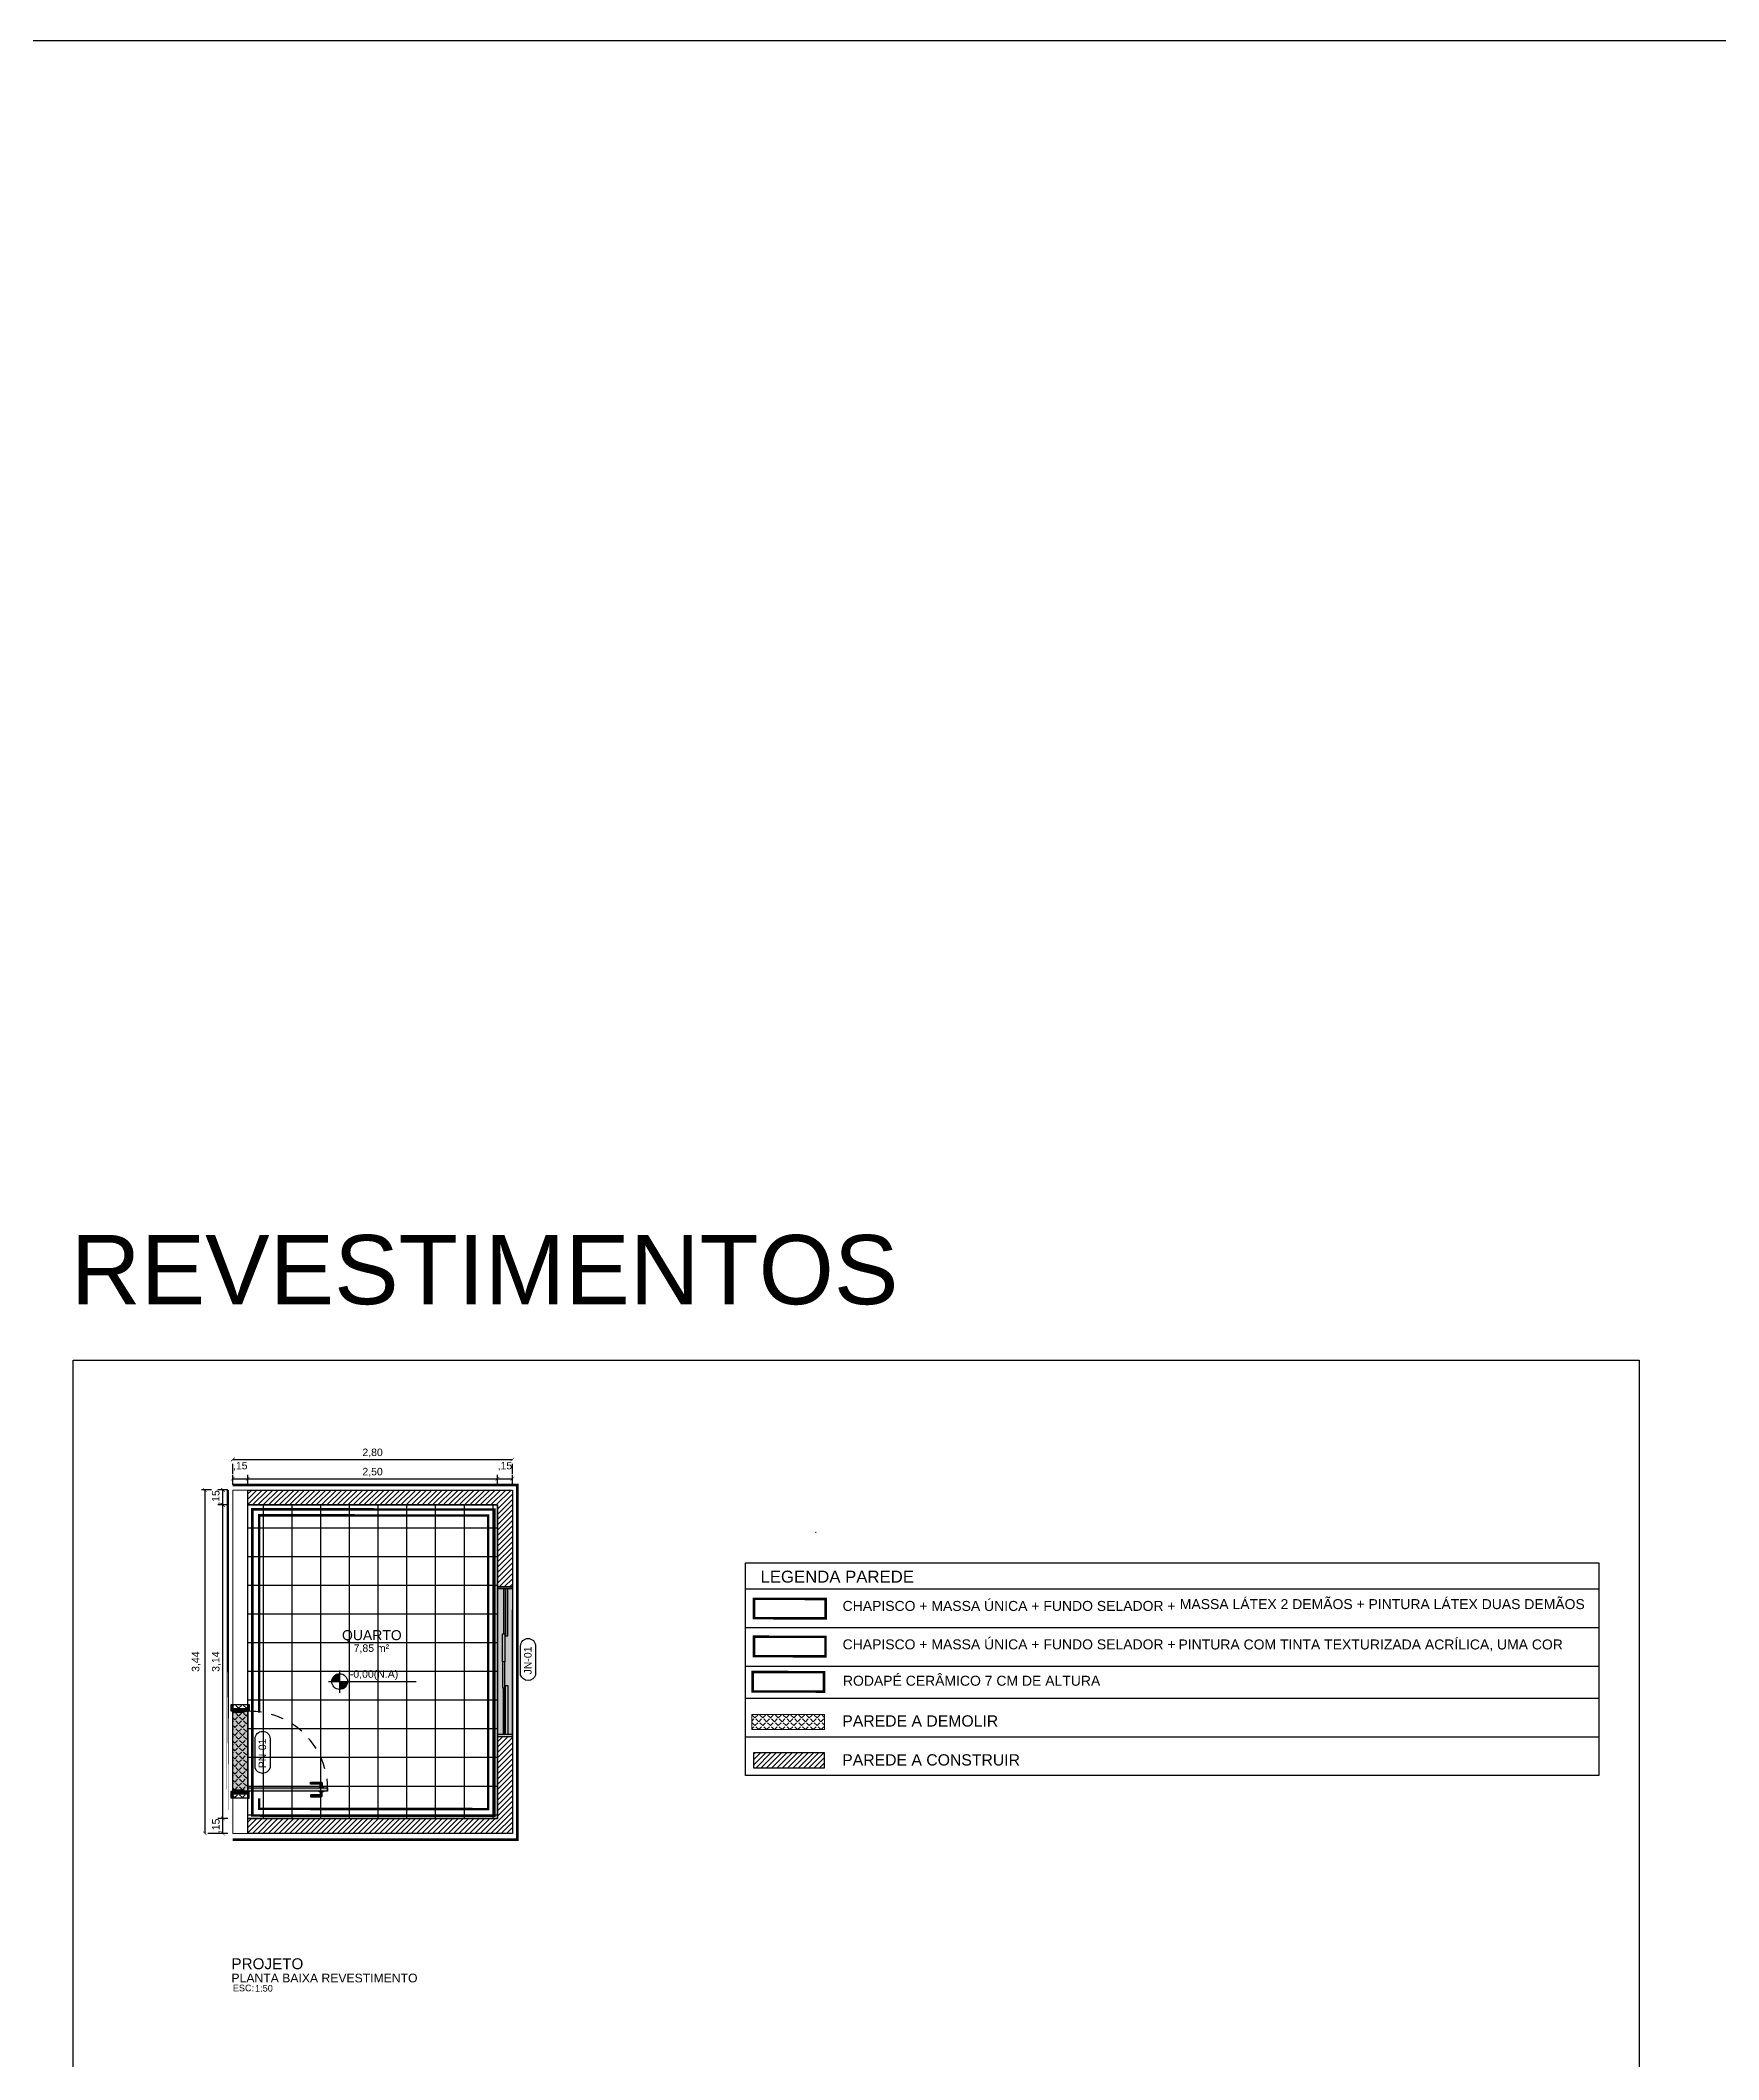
# Model space of a CAD drawing. Header units: inches. Extents: x -413 to -271, y -41 to 11.
# Drawn here: x -373.23 to -356.42, y -8.85 to 11.38 of the extents above; entities that cross this region are included whole.
import ezdxf
from ezdxf.enums import TextEntityAlignment as Align

# ---------------------------------------------------------------- set-up
doc = ezdxf.new("R2010")
doc.units = ezdxf.units.IN
doc.header["$MEASUREMENT"] = 0
for name, pattern in [('DASHED2', [9.525, 6.35, -3.175]), ('DOT', [6.35, 0, -6.35]), ('HIDDEN2', [0.1875, 0.125, -0.0625]), ('HIDDENX2', [19.05, 12.7, -6.35])]:
    doc.linetypes.add(name, pattern=pattern)
doc.layers.get('0').update_dxf_attribs({"color": 8})
doc.layers.get('DEFPOINTS').update_dxf_attribs({"lineweight": 0})
for name, color, linetype in [('.texto', 3, 'Continuous'), ('AR-ALV-CRT', 4, 'Continuous'), ('AR-DEM-HTC', 10, 'Continuous'), ('ARQ-ALV-COM', 251, 'Continuous'), ('ARQ-COTA-25', 12, 'Continuous'), ('ARQ-HTC-CONST', 160, 'Continuous'), ('ARQ-PIS', 1, 'Continuous'), ('ARQ-PIS-CRT', 3, 'Continuous'), ('ARQ-TAB', 1, 'Continuous'), ('ARQ-TXT-02', 2, 'Continuous'), ('ARQ-TXT-03', 3, 'Continuous'), ('ARQ-TXT-04', 4, 'Continuous'), ('ARQ-TXT-75', 2, 'Continuous'), ('ARQ-TXT-SMB', 4, 'Continuous'), ('Camada 1', 7, 'Continuous'), ('ELE-VT3', 30, 'Continuous'), ('FO-TÍTULOS', 1, 'Continuous'), ('R- ARQ. SIMB.  TEXTO', 1, 'Continuous'), ('Texto', 3, 'Continuous')]:
    doc.layers.add(name, color=color, linetype=linetype)
doc.layers.add('AR-COTA', color=1, linetype='Continuous', lineweight=0)
doc.layers.add('ARQ-HTC-DEM', color=10, linetype='Continuous', lineweight=13)
doc.styles.add('Arial', font='ARIALUNI.ttf')
doc.styles.add('MÉDIO', font='arial.ttf', dxfattribs={"height": 0.13})
doc.styles.get("Standard").update_dxf_attribs({"font": 'arial.ttf'})
doc.styles.add('Swiss LT', font='swissl.ttf')
doc.styles.add('T3', font='arial.ttf')
doc.dimstyles.new('COD-ARQ-50', dxfattribs={"dimtxt": 0.075, "dimasz": 0.0375, "dimexe": 0.05, "dimexo": 0.05, "dimgap": 0.02, "dimtad": 1, "dimzin": 4, "dimtxsty": 'T3', "dimblk": 'ARCHTICK', "dimcen": 0, "dimclrd": 1, "dimclre": 2, "dimclrt": 2, "dimazin": 0, "dimtfac": 1, "dimtmove": 2, "dimatfit": 3, "dimldrblk": 'DOT', "dimfxl": 0.4, "dimtolj": 1, "dimarcsym": 0})

# ---------------------------------------------------------------- blocks, each defined once
blk = doc.blocks.new('*U517')
at = {"layer": 'ARQ-TXT-02', "insert": (0.2739, 0.2042), "char_height": 0.03, "attachment_point": 1, "style": 'Arial'}
blk.add_mtext_dynamic_manual_height_columns('ESC:', width=0.001376, gutter_width=0.25, heights=[0], dxfattribs=at)
at = {"layer": 'ARQ-TXT-02', "style": 'Arial'}
blk.add_attdef('ESCALA', (0.376, 0.1729), '', height=0.03, dxfattribs=at)
at = {"layer": 'ARQ-TXT-03', "style": 'Arial'}
blk.add_attdef('DESENHO', (0.2677, 0.215), '', height=0.04, dxfattribs=at)
at = {"layer": 'ARQ-TXT-04', "style": 'Arial'}
blk.add_attdef('MATÉRIA', text='', height=0.05, dxfattribs=at).set_placement((0.2677, 0.2605), align=Align.BOTTOM_LEFT)
blk = doc.blocks.new('_ArchTick')
at = {"color": 0, "linetype": 'ByBlock', "const_width": 0.15}
blk.add_lwpolyline([(-0.5, -0.5), (0.5, 0.5)], dxfattribs=at)
blk = doc.blocks.new('*D537')
at = {"layer": 'AR-COTA', "color": 2, "linetype": 'DOT', "lineweight": -2, "ltscale": 0.00375, "transparency": 16777216}
for p, q in [((-371.514, -3.145), (-371.63, -3.145)), ((-371.449, -6.585), (-371.63, -6.585))]:
    blk.add_line(p, q, dxfattribs=at)
at = {"layer": 'AR-COTA', "color": 1, "lineweight": -2, "ltscale": 0.00375, "transparency": 16777216}
blk.add_line((-371.58, -3.145), (-371.58, -6.585), dxfattribs=at)
at = {"layer": 'DEFPOINTS', "color": 0, "ltscale": 0.00375, "transparency": 16777216}
for p in [(-371.464, -3.145), (-371.58, -6.585), (-371.399, -6.585)]:
    blk.add_point(p, dxfattribs=at)
at = {"layer": 'AR-COTA', "color": 1, "lineweight": -2, "ltscale": 0.00375, "transparency": 16777216, "xscale": 0.0375, "yscale": 0.0375, "zscale": 0.0375}
for p, rotation in [((-371.58, -3.145), 90), ((-371.58, -6.585), 270)]:
    blk.add_blockref('_ArchTick', p, dxfattribs=dict(at, rotation=rotation))
at = {"layer": 'AR-COTA', "color": 2, "ltscale": 0.00375, "transparency": 16777216, "insert": (-371.666, -4.865), "char_height": 0.075, "attachment_point": 5, "rotation": 90, "style": 'T3'}
blk.add_mtext('\\A1;3,44', dxfattribs=at)
blk = doc.blocks.new('_Dot')
at = {"color": 0, "linetype": 'ByBlock', "lineweight": -2}
blk.add_line((-0.5, 0), (-1, 0), dxfattribs=at)
at = {"color": 0, "linetype": 'ByBlock', "const_width": 0.5}
blk.add_lwpolyline([(-0.25, 0, 1), (0.25, 0, 1)], format="xyb", close=True, dxfattribs=at)
blk = doc.blocks.new('*D538')
at = {"layer": 'AR-COTA', "color": 2, "linetype": 'DOT', "lineweight": -2, "ltscale": 0.00375, "transparency": 16777216}
for p, q in [((-371.35, -6.435), (-371.449, -6.435)), ((-371.35, -6.585), (-371.449, -6.585))]:
    blk.add_line(p, q, dxfattribs=at)
at = {"layer": 'AR-COTA', "color": 1, "lineweight": -2, "ltscale": 0.00375, "transparency": 16777216}
blk.add_line((-371.399, -6.585), (-371.399, -6.435), dxfattribs=at)
at = {"layer": 'DEFPOINTS', "color": 0, "ltscale": 0.00375, "transparency": 16777216}
for p in [(-371.399, -6.435), (-371.3, -6.435), (-371.3, -6.585)]:
    blk.add_point(p, dxfattribs=at)
at = {"layer": 'AR-COTA', "color": 1, "lineweight": -2, "ltscale": 0.00375, "transparency": 16777216, "xscale": 0.0375, "yscale": 0.0375, "zscale": 0.0375}
for p, rotation in [((-371.399, -6.435), 90), ((-371.399, -6.585), 270)]:
    blk.add_blockref('_ArchTick', p, dxfattribs=dict(at, rotation=rotation))
at = {"layer": 'AR-COTA', "color": 2, "ltscale": 0.00375, "transparency": 16777216, "insert": (-371.463, -6.51), "char_height": 0.075, "attachment_point": 5, "rotation": 90, "style": 'T3'}
blk.add_mtext('\\A1;,15', dxfattribs=at)
blk = doc.blocks.new('*D539')
at = {"layer": 'AR-COTA', "color": 2, "linetype": 'DOT', "lineweight": -2, "ltscale": 0.00375, "transparency": 16777216}
for p, q in [((-371.35, -3.295), (-371.449, -3.295)), ((-371.35, -6.435), (-371.449, -6.435))]:
    blk.add_line(p, q, dxfattribs=at)
at = {"layer": 'AR-COTA', "color": 1, "lineweight": -2, "ltscale": 0.00375, "transparency": 16777216}
blk.add_line((-371.399, -6.435), (-371.399, -3.295), dxfattribs=at)
at = {"layer": 'DEFPOINTS', "color": 0, "ltscale": 0.00375, "transparency": 16777216}
for p in [(-371.399, -3.295), (-371.3, -3.295), (-371.3, -6.435)]:
    blk.add_point(p, dxfattribs=at)
at = {"layer": 'AR-COTA', "color": 1, "lineweight": -2, "ltscale": 0.00375, "transparency": 16777216, "xscale": 0.0375, "yscale": 0.0375, "zscale": 0.0375}
for p, rotation in [((-371.399, -3.295), 90), ((-371.399, -6.435), 270)]:
    blk.add_blockref('_ArchTick', p, dxfattribs=dict(at, rotation=rotation))
at = {"layer": 'AR-COTA', "color": 2, "ltscale": 0.00375, "transparency": 16777216, "insert": (-371.464, -4.865), "char_height": 0.075, "attachment_point": 5, "rotation": 90, "style": 'T3'}
blk.add_mtext('\\A1;3,14', dxfattribs=at)
blk = doc.blocks.new('*D540')
at = {"layer": 'AR-COTA', "color": 2, "linetype": 'DOT', "lineweight": -2, "ltscale": 0.00375, "transparency": 16777216}
for p, q in [((-371.35, -3.145), (-371.449, -3.145)), ((-371.35, -3.295), (-371.449, -3.295))]:
    blk.add_line(p, q, dxfattribs=at)
at = {"layer": 'AR-COTA', "color": 1, "lineweight": -2, "ltscale": 0.00375, "transparency": 16777216}
blk.add_line((-371.399, -3.295), (-371.399, -3.145), dxfattribs=at)
at = {"layer": 'DEFPOINTS', "color": 0, "ltscale": 0.00375, "transparency": 16777216}
for p in [(-371.399, -3.145), (-371.3, -3.145), (-371.3, -3.295)]:
    blk.add_point(p, dxfattribs=at)
at = {"layer": 'AR-COTA', "color": 1, "lineweight": -2, "ltscale": 0.00375, "transparency": 16777216, "xscale": 0.0375, "yscale": 0.0375, "zscale": 0.0375}
for p, rotation in [((-371.399, -3.145), 90), ((-371.399, -3.295), 270)]:
    blk.add_blockref('_ArchTick', p, dxfattribs=dict(at, rotation=rotation))
at = {"layer": 'AR-COTA', "color": 2, "ltscale": 0.00375, "transparency": 16777216, "insert": (-371.464, -3.22), "char_height": 0.075, "attachment_point": 5, "rotation": 90, "style": 'T3'}
blk.add_mtext('\\A1;,15', dxfattribs=at)
blk = doc.blocks.new('*D541')
at = {"layer": 'AR-COTA', "color": 2, "linetype": 'DOT', "lineweight": -2, "ltscale": 0.00375, "transparency": 16777216}
for p, q in [((-371.3, -2.983), (-371.3, -2.79)), ((-368.5, -2.983), (-368.5, -2.79))]:
    blk.add_line(p, q, dxfattribs=at)
at = {"layer": 'AR-COTA', "color": 1, "lineweight": -2, "ltscale": 0.00375, "transparency": 16777216}
blk.add_line((-371.3, -2.84), (-368.5, -2.84), dxfattribs=at)
at = {"layer": 'DEFPOINTS', "color": 0, "ltscale": 0.00375, "transparency": 16777216}
for p in [(-371.3, -3.033), (-368.5, -2.84), (-368.5, -3.033)]:
    blk.add_point(p, dxfattribs=at)
at = {"layer": 'AR-COTA', "color": 1, "lineweight": -2, "ltscale": 0.00375, "transparency": 16777216, "xscale": 0.0375, "yscale": 0.0375, "zscale": 0.0375, "rotation": 180}
blk.add_blockref('_ArchTick', (-371.3, -2.84), dxfattribs=at)
at = {"layer": 'AR-COTA', "color": 1, "lineweight": -2, "ltscale": 0.00375, "transparency": 16777216, "xscale": 0.0375, "yscale": 0.0375, "zscale": 0.0375}
blk.add_blockref('_ArchTick', (-368.5, -2.84), dxfattribs=at)
at = {"layer": 'AR-COTA', "color": 2, "ltscale": 0.00375, "transparency": 16777216, "insert": (-369.9, -2.775), "char_height": 0.075, "attachment_point": 5, "style": 'T3'}
blk.add_mtext('\\A1;2,80', dxfattribs=at)
blk = doc.blocks.new('*D542')
at = {"layer": 'AR-COTA', "color": 2, "linetype": 'DOT', "lineweight": -2, "ltscale": 0.00375, "transparency": 16777216}
for p, q in [((-371.3, -3.095), (-371.3, -2.983)), ((-371.15, -3.095), (-371.15, -2.983))]:
    blk.add_line(p, q, dxfattribs=at)
at = {"layer": 'AR-COTA', "color": 1, "lineweight": -2, "ltscale": 0.00375, "transparency": 16777216}
blk.add_line((-371.3, -3.033), (-371.15, -3.033), dxfattribs=at)
at = {"layer": 'DEFPOINTS', "color": 0, "ltscale": 0.00375, "transparency": 16777216}
for p in [(-371.15, -3.033), (-371.3, -3.145), (-371.15, -3.145)]:
    blk.add_point(p, dxfattribs=at)
at = {"layer": 'AR-COTA', "color": 1, "lineweight": -2, "ltscale": 0.00375, "transparency": 16777216, "xscale": 0.0375, "yscale": 0.0375, "zscale": 0.0375, "rotation": 180}
blk.add_blockref('_ArchTick', (-371.3, -3.033), dxfattribs=at)
at = {"layer": 'AR-COTA', "color": 1, "lineweight": -2, "ltscale": 0.00375, "transparency": 16777216, "xscale": 0.0375, "yscale": 0.0375, "zscale": 0.0375}
blk.add_blockref('_ArchTick', (-371.15, -3.033), dxfattribs=at)
at = {"layer": 'AR-COTA', "color": 2, "ltscale": 0.00375, "transparency": 16777216, "insert": (-371.225, -2.908), "char_height": 0.075, "attachment_point": 5, "style": 'T3'}
blk.add_mtext('\\A1;,15', dxfattribs=at)
blk = doc.blocks.new('*D543')
at = {"layer": 'AR-COTA', "color": 2, "linetype": 'DOT', "lineweight": -2, "ltscale": 0.00375, "transparency": 16777216}
for p, q in [((-371.15, -3.095), (-371.15, -2.983)), ((-368.65, -3.095), (-368.65, -2.983))]:
    blk.add_line(p, q, dxfattribs=at)
at = {"layer": 'AR-COTA', "color": 1, "lineweight": -2, "ltscale": 0.00375, "transparency": 16777216}
blk.add_line((-371.15, -3.033), (-368.65, -3.033), dxfattribs=at)
at = {"layer": 'DEFPOINTS', "color": 0, "ltscale": 0.00375, "transparency": 16777216}
for p in [(-368.65, -3.033), (-371.15, -3.145), (-368.65, -3.145)]:
    blk.add_point(p, dxfattribs=at)
at = {"layer": 'AR-COTA', "color": 1, "lineweight": -2, "ltscale": 0.00375, "transparency": 16777216, "xscale": 0.0375, "yscale": 0.0375, "zscale": 0.0375, "rotation": 180}
blk.add_blockref('_ArchTick', (-371.15, -3.033), dxfattribs=at)
at = {"layer": 'AR-COTA', "color": 1, "lineweight": -2, "ltscale": 0.00375, "transparency": 16777216, "xscale": 0.0375, "yscale": 0.0375, "zscale": 0.0375}
blk.add_blockref('_ArchTick', (-368.65, -3.033), dxfattribs=at)
at = {"layer": 'AR-COTA', "color": 2, "ltscale": 0.00375, "transparency": 16777216, "insert": (-369.9, -2.968), "char_height": 0.075, "attachment_point": 5, "style": 'T3'}
blk.add_mtext('\\A1;2,50', dxfattribs=at)
blk = doc.blocks.new('*D544')
at = {"layer": 'AR-COTA', "color": 2, "linetype": 'DOT', "lineweight": -2, "ltscale": 0.00375, "transparency": 16777216}
for p, q in [((-368.65, -3.095), (-368.65, -2.983)), ((-368.5, -3.095), (-368.5, -2.983))]:
    blk.add_line(p, q, dxfattribs=at)
at = {"layer": 'AR-COTA', "color": 1, "lineweight": -2, "ltscale": 0.00375, "transparency": 16777216}
blk.add_line((-368.65, -3.033), (-368.5, -3.033), dxfattribs=at)
at = {"layer": 'DEFPOINTS', "color": 0, "ltscale": 0.00375, "transparency": 16777216}
for p in [(-368.5, -3.033), (-368.65, -3.145), (-368.5, -3.145)]:
    blk.add_point(p, dxfattribs=at)
at = {"layer": 'AR-COTA', "color": 1, "lineweight": -2, "ltscale": 0.00375, "transparency": 16777216, "xscale": 0.0375, "yscale": 0.0375, "zscale": 0.0375, "rotation": 180}
blk.add_blockref('_ArchTick', (-368.65, -3.033), dxfattribs=at)
at = {"layer": 'AR-COTA', "color": 1, "lineweight": -2, "ltscale": 0.00375, "transparency": 16777216, "xscale": 0.0375, "yscale": 0.0375, "zscale": 0.0375}
blk.add_blockref('_ArchTick', (-368.5, -3.033), dxfattribs=at)
at = {"layer": 'AR-COTA', "color": 2, "ltscale": 0.00375, "transparency": 16777216, "insert": (-368.575, -2.908), "char_height": 0.075, "attachment_point": 5, "style": 'T3'}
blk.add_mtext('\\A1;,15', dxfattribs=at)
blk = doc.blocks.new('*U507')
at = {"true_color": 0x939598}
h = blk.add_hatch(color=252, dxfattribs=at)
h.dxf.hatch_style = 1
h.paths.add_polyline_path([(450036.1, 7827588.6), (450036.1, 7827573.6), (450186.1, 7827573.6), (450186.1, 7827588.6)])
at = {"color": 252, "linetype": 'DASHED2', "ltscale": 20}
for points in [[(450036.1, 7827573.6), (450186.1, 7827573.6), (450186.1, 7827588.6), (450036.1, 7827588.6)], [(450038.1, 7827579.8), (450083.1, 7827579.8), (450083.1, 7827580.4), (450038.1, 7827580.4)], [(450137.1, 7827580.4), (450184.1, 7827580.4), (450184.1, 7827579.8), (450137.1, 7827579.8)]]:
    blk.add_lwpolyline(points, close=True, dxfattribs=at)
for points in [[(450036.1, 7827588.6), (450038.1, 7827588.6), (450038.1, 7827573.6), (450036.1, 7827573.6)], [(450038.1, 7827581.5), (450085.1, 7827581.5), (450085.1, 7827583.9), (450038.1, 7827583.9)], [(450184.1, 7827581.5), (450134.9, 7827581.5), (450134.9, 7827583.9), (450184.1, 7827583.9)], [(450186.1, 7827588.6), (450184.1, 7827588.6), (450184.1, 7827573.6), (450186.1, 7827573.6)], [(450083.1, 7827581), (450111.1, 7827581), (450111.1, 7827578.6), (450083.1, 7827578.6)], [(450137.1, 7827581), (450111.1, 7827581), (450111.1, 7827578.6), (450137.1, 7827578.6)]]:
    blk.add_lwpolyline(points, close=True)
blk = doc.blocks.new('*U529')
h = blk.add_hatch(color=33)
h.dxf.hatch_style = 1
h.paths.add_polyline_path([(0.125, 0.015), (0.125, 0), (0.055, 0), (0.055, 0.015)])
at = {"true_color": 0xc7c8ca}
h = blk.add_hatch(color=9, dxfattribs=at)
h.dxf.hatch_style = 1
h.paths.add_polyline_path([(0.125, -0.15), (0.925, -0.15), (0.925, 0), (0.125, 0)])
h = blk.add_hatch(color=33)
h.dxf.hatch_style = 1
h.paths.add_polyline_path([(0.95, -0.15), (0.925, -0.15), (0.925, -0.115), (0.915, -0.115), (0.915, 0), (0.95, 0)])
h = blk.add_hatch(color=33)
h.dxf.hatch_style = 1
h.paths.add_polyline_path([(0.995, 0), (0.925, 0), (0.925, 0.015), (0.995, 0.015)])
h = blk.add_hatch(color=33)
h.dxf.hatch_style = 1
h.paths.add_polyline_path([(0.125, -0.15), (0.125, -0.165), (0.055, -0.165), (0.055, -0.15)])
h = blk.add_hatch(color=33)
h.dxf.hatch_style = 1
h.paths.add_polyline_path([(0.1, 0), (0.135, 0), (0.135, -0.115), (0.125, -0.115), (0.125, -0.15), (0.1, -0.15)])
h = blk.add_hatch(color=33)
h.dxf.hatch_style = 1
h.paths.add_polyline_path([(0.16, -0.15), (0.16, -0.95), (0.125, -0.95), (0.125, -0.15)])
h = blk.add_hatch(color=33)
h.dxf.hatch_style = 1
h.paths.add_polyline_path([(0.995, -0.15), (0.995, -0.165), (0.925, -0.165), (0.925, -0.15)])
h = blk.add_hatch(color=9, dxfattribs=at)
h.dxf.hatch_style = 1
h.paths.add_polyline_path([(0.09, -0.87, 0.414214), (0.095, -0.875), (0.119, -0.875), (0.119, -0.895), (0.08, -0.895, -0.414214), (0.07, -0.885), (0.07, -0.778), (0.09, -0.778)])
h.paths.add_polyline_path([(0.125, -0.907), (0.119, -0.907), (0.119, -0.865), (0.125, -0.865)])
h.paths.add_polyline_path([(0.166, -0.907), (0.16, -0.907), (0.16, -0.865), (0.166, -0.865)])
h.paths.add_polyline_path([(0.215, -0.885, -0.414214), (0.205, -0.895), (0.166, -0.895), (0.166, -0.875), (0.19, -0.875, 0.414214), (0.195, -0.87), (0.195, -0.778), (0.215, -0.778)])
for points in [[(0.125, 0), (0.055, 0), (0.055, 0.015), (0.125, 0.015)], [(0.995, 0), (0.925, 0), (0.925, 0.015), (0.995, 0.015)], [(0.125, -0.15), (0.055, -0.15), (0.055, -0.165), (0.125, -0.165)], [(0.16, -0.15), (0.16, -0.95), (0.125, -0.95), (0.125, -0.15)], [(0.995, -0.165), (0.925, -0.165), (0.925, -0.15), (0.995, -0.15)], [(0.125, -0.907), (0.119, -0.907), (0.119, -0.865), (0.125, -0.865)], [(0.16, -0.907), (0.166, -0.907), (0.166, -0.865), (0.16, -0.865)]]:
    blk.add_lwpolyline(points, close=True)
at = {"color": 251, "true_color": 0x636466}
blk.add_lwpolyline([(0.125, 0), (0.925, 0), (0.925, -0.15), (0.125, -0.15)], close=True, dxfattribs=at)
for points in [[(0.95, -0.15), (0.95, 0), (0.915, 0), (0.915, -0.115), (0.925, -0.115), (0.925, -0.15), (0.95, -0.15)], [(0.125, -0.15), (0.125, -0.115), (0.135, -0.115), (0.135, 0), (0.1, 0), (0.1, -0.15), (0.125, -0.15)]]:
    blk.add_lwpolyline(points)
at = {"color": 252, "linetype": 'HIDDEN2'}
blk.add_lwpolyline([(0.925, -0.15, -0.427374), (0.125, -0.95), (0.125, -0.15)], format="xyb", dxfattribs=at)
for points in [[(0.07, -0.778), (0.07, -0.885, 0.414214), (0.08, -0.895), (0.119, -0.895), (0.119, -0.875), (0.095, -0.875, -0.414214), (0.09, -0.87), (0.09, -0.778)], [(0.215, -0.778), (0.215, -0.885, -0.414214), (0.205, -0.895), (0.166, -0.895), (0.166, -0.875), (0.19, -0.875, 0.414214), (0.195, -0.87), (0.195, -0.778)]]:
    blk.add_lwpolyline(points, format="xyb", close=True)
blk = doc.blocks.new('*U407')
h = blk.add_hatch(color=256)
h.paths.add_polyline_path([(0, 0.079, 0.414214), (-0.079, 0), (0, 0)])
h.paths.add_polyline_path([(0.079, 0), (0, 0), (0, -0.079, 0.414214)])
for p, q in [((-0.113, 0), (0.767, 0)), ((0, -0.113), (0, 0.112))]:
    blk.add_line(p, q)
blk.add_circle((0, 0), 0.0791)
at = {"layer": 'ARQ-TXT-02', "style": 'Arial'}
blk.add_attdef('AREA', text='', height=0.075, dxfattribs=at).set_placement((0.317, 0.335), align=Align.MIDDLE_CENTER)
for tag, p, height in [('0.00(N.A)', (0.101, 0.038), 0.0753), ('0.00(N.O)', (0.101, -0.144), 0.075)]:
    blk.add_attdef(tag, p, '', height=height, dxfattribs=at)
at = {"layer": 'ARQ-TXT-03', "style": 'Arial'}
blk.add_attdef('COMODO', text='', height=0.1, dxfattribs=at).set_placement((0.322, 0.465), align=Align.MIDDLE_CENTER)
blk = doc.blocks.new('*U229')
blk.add_lwpolyline([(-0.146, 0.075), (0.146, 0.075, -1), (0.146, -0.075), (0.146, -0.075), (-0.146, -0.075, -0.719893)], format="xyb", close=True)
at = {"layer": 'ARQ-TXT-02', "style": 'Arial'}
blk.add_attdef('NOMEC.ESQ', text='', height=0.075, dxfattribs=at).set_placement((0, -0.035), align=Align.CENTER)

msp = doc.modelspace()

# ---------------------------------------------------------------- hatches: boundary and pattern name
at = {"layer": 'AR-DEM-HTC'}
h = msp.add_hatch(dxfattribs=at)
h.set_pattern_fill('ANGLE', color=256, scale=0.2, angle=45)
h.set_pattern_definition([(45, (-1133.89212, -252.210937), (-0.038890873, 0.038890873), [0.04, -0.015]), (135, (-1133.89212, -252.210937), (-0.038890873, -0.038890873), [0.04, -0.015])])
h.paths.add_polyline_path([(-371.15, -5.2924), (-371.3, -5.2924), (-371.3, -6.2324), (-371.15, -6.2324)])
at = {"layer": 'ARQ-HTC-CONST'}
h = msp.add_hatch(dxfattribs=at)
h.set_pattern_fill('ANSI31', color=256, scale=0.3)
h.set_pattern_definition([(45, (-1128.300003, -224.38288), (-0.0265165043, 0.0265165043), [])])
h.paths.add_polyline_path([(-371.15, -3.1455), (-371.15, -3.2955), (-368.65, -3.2955), (-368.65, -4.1154), (-368.5, -4.1154), (-368.5, -3.1455)])
h.paths.add_polyline_path([(-368.65, -6.4355), (-371.15, -6.4355), (-371.15, -6.5855), (-368.5, -6.5855), (-368.5, -5.6156), (-368.65, -5.6156)])
h = msp.add_hatch(dxfattribs=at)
h.set_pattern_fill('ANSI31', color=256, scale=0.3)
h.set_pattern_definition([(45, (-369.282058, -41.712103), (-0.026516504, 0.026516504), [])])
h.paths.add_polyline_path([(-366.0854, -5.778), (-366.0854, -5.928), (-365.3754, -5.928), (-365.3754, -5.778)])
at = {"layer": 'ARQ-HTC-DEM'}
h = msp.add_hatch(dxfattribs=at)
h.set_pattern_fill('ANGLE', color=256, scale=0.2, angle=45)
h.set_pattern_definition([(45, (-539.64108, -118.87292), (-0.038890873, 0.038890873), [0.04, -0.015]), (135, (-539.64108, -118.87292), (-0.038890873, -0.038890873), [0.04, -0.015])])
h.paths.add_polyline_path([(-365.3754, -5.5442), (-365.3754, -5.3942), (-366.1032, -5.3942), (-366.1032, -5.5442)])
at = {"layer": 'ARQ-PIS-CRT', "linetype": 'ByBlock', "ltscale": 0.05, "true_color": 0x939598}
h = msp.add_hatch(dxfattribs=at)
h.set_pattern_fill('ANSI37', color=252, scale=2.3, angle=135)
h.set_pattern_definition([(180, (-1140.34392, -252.21094), (0, -0.2875), []), (270, (-1140.34392, -252.21094), (0.2875, -3e-17), [])])
h.paths.add_polyline_path([(-371.15, -3.2955), (-371.15, -6.4355), (-368.65, -6.4355), (-368.65, -3.2955)])

# ---------------------------------------------------------------- linework, layer by layer
at = {"layer": 'AR-ALV-CRT', "color": 251, "lineweight": 5, "true_color": 0x636466}
for points in [[(-368.5, -3.1455), (-371.3, -3.1455), (-371.3, -6.5855), (-368.5, -6.5855)], [(-371.15, -3.2955), (-368.65, -3.2955), (-368.65, -6.4355), (-371.15, -6.4355)]]:
    msp.add_lwpolyline(points, close=True, dxfattribs=at)
at = {"layer": 'AR-DEM-HTC'}
msp.add_lwpolyline([(-371.3, -5.2924), (-371.15, -5.2924), (-371.15, -6.2324), (-371.3, -6.2324)], close=True, dxfattribs=at)
at = {"layer": 'ARQ-ALV-COM', "color": 217, "linetype": 'HIDDENX2', "ltscale": 0.02, "true_color": 0x93278f, "const_width": 0.025}
for points in [[(-371.3505, -6.5895), (-371.3505, -6.5895), (-371.3505, -3.1455), (-371.3505, -3.1455)], [(-371.1038, -6.4067), (-368.6808, -6.4096), (-368.6808, -3.3413), (-371.1038, -3.3384)], [(-366.0798, -4.4295), (-365.3626, -4.4317), (-365.3626, -4.2371), (-366.0798, -4.2348)]]:
    msp.add_lwpolyline(points, close=True, dxfattribs=at)
at = {"layer": 'ARQ-ALV-COM', "color": 30, "linetype": 'HIDDENX2', "ltscale": 0.02, "true_color": 0xf26722, "const_width": 0.025}
msp.add_lwpolyline([(-371.3001, -6.6473), (-368.5, -6.6473), (-368.45, -6.6473), (-368.45, -3.1455), (-368.45, -3.0955), (-371.3, -3.0955)], dxfattribs=at)
at = {"layer": 'ARQ-ALV-COM', "color": 5}
msp.add_lwpolyline([(-371.15, -3.2955), (-371.15, -3.1455), (-368.5, -3.1455), (-368.5, -6.5855), (-371.15, -6.5855), (-371.15, -6.4355), (-368.65, -6.4355), (-368.65, -3.2955), (-371.15, -3.2955)], dxfattribs=at)
at = {"layer": 'ARQ-ALV-COM', "color": 240, "linetype": 'HIDDENX2', "ltscale": 0.02, "true_color": 0xed1f24, "const_width": 0.025}
msp.add_lwpolyline([(-371.0367, -5.3759), (-371.0367, -3.399), (-368.7433, -3.4013), (-368.7433, -6.3418), (-371.0367, -6.3395), (-371.0367, -6.2349)], dxfattribs=at)
at = {"layer": 'ARQ-ALV-COM', "color": 30, "linetype": 'HIDDENX2', "ltscale": 0.02, "true_color": 0xf26722, "const_width": 0.025}
msp.add_lwpolyline([(-366.081, -4.8095), (-365.3638, -4.8118), (-365.3638, -4.6171), (-366.081, -4.6149)], close=True, dxfattribs=at)
at = {"layer": 'ARQ-ALV-COM', "color": 240, "linetype": 'HIDDENX2', "ltscale": 0.02, "true_color": 0xed1f24, "const_width": 0.025}
msp.add_lwpolyline([(-366.0941, -5.163), (-365.3794, -5.1649), (-365.3794, -4.9702), (-366.0941, -4.9684)], close=True, dxfattribs=at)
at = {"layer": 'ARQ-HTC-CONST'}
msp.add_lwpolyline([(-366.0854, -5.928), (-365.3754, -5.928), (-365.3754, -5.778), (-366.0854, -5.778)], close=True, dxfattribs=at)
at = {"layer": 'ARQ-HTC-DEM'}
msp.add_lwpolyline([(-366.1032, -5.5442), (-365.3754, -5.5442), (-365.3754, -5.3942), (-366.1032, -5.3942)], close=True, dxfattribs=at)
at = {"layer": 'ARQ-PIS', "color": 4, "linetype": 'ByBlock'}
msp.add_lwpolyline([(-372.8978, -1.8439), (-357.2151, -1.8439), (-357.2151, -21.9212), (-372.8978, -21.9212)], close=True, dxfattribs=at)
at = {"layer": 'ARQ-PIS-CRT', "color": 252, "linetype": 'ByBlock', "ltscale": 0.05, "true_color": 0x939598}
msp.add_lwpolyline([(-371.15, -3.2955), (-368.65, -3.2955), (-368.65, -6.4355), (-371.15, -6.4355), (-371.15, -3.2955)], dxfattribs=at)
at = {"layer": 'ARQ-TAB'}
for p, q in [((-365.4639, -3.567), (-365.4583, -3.567)), ((-366.1659, -4.1343), (-361.0627, -4.1343)), ((-366.1659, -4.1343), (-357.621, -4.1343)), ((-366.1659, -4.5216), (-357.621, -4.5216)), ((-366.1659, -4.9089), (-357.621, -4.9089)), ((-366.1659, -5.2303), (-357.621, -5.2303)), ((-366.1659, -5.6176), (-357.621, -5.6176))]:
    msp.add_line(p, q, dxfattribs=at)
msp.add_lwpolyline([(-366.1659, -6.0049), (-366.1659, -3.8765), (-357.621, -3.8765), (-357.621, -6.0049), (-366.1659, -6.0049)], dxfattribs=at)
at = {"layer": 'ELE-VT3', "linetype": 'ByBlock'}
msp.add_lwpolyline([(-409.0768, 11.3755), (-271.3816, 11.3755), (-271.3816, -29.078), (-409.0768, -29.078)], close=True, dxfattribs=at)

# ---------------------------------------------------------------- block references
at = {"layer": 'ARQ-COTA-25', "ltscale": 0.0019, "transparency": 33554687, "xscale": 2.182293811436701, "yscale": 2.182293811436701, "zscale": 2.182293811436701}
msp.add_blockref('*U517', (-371.8976, -8.5468), dxfattribs=at).add_auto_attribs({'ESCALA': '1:50', 'DESENHO': 'PLANTA BAIXA REVESTIMENTO', 'MATÉRIA': 'PROJETO'})
at = {"layer": 'ARQ-TXT-SMB', "rotation": 90}
for p, values in [((-368.3429, -4.8532), {'NOMEC.ESQ': 'JN-01'}), ((-371.0018, -5.7839), {'NOMEC.ESQ': 'PN-01'})]:
    msp.add_blockref('*U229', p, dxfattribs=at).add_auto_attribs(values)
at = {"layer": 'Camada 1', "color": 7, "true_color": 0xffffff, "xscale": 0.01000000000000002, "yscale": 0.01000000000000002, "zscale": 0.01000000000000002, "rotation": 270}
msp.add_blockref('*U507', (-78644.3857, 4496.2453), dxfattribs=at)
at = {"layer": 'Camada 1', "color": 7, "true_color": 0xffffff, "transparency": 33554687, "rotation": 90}
msp.add_blockref('*U529', (-371.3, -6.2874), dxfattribs=at)
at = {"layer": 'R- ARQ. SIMB.  TEXTO'}
ref = msp.add_blockref('*U407', (-370.2294, -5.0645), dxfattribs=at)
ref.add_attrib('AREA', '7,85 m²', dxfattribs={"layer": 'ARQ-TXT-02', "height": 0.075, "style": 'Arial'}).set_placement((-369.912, -4.7292), align=Align.MIDDLE_CENTER)
ref.add_attrib('0.00(N.A)', '-0,00(N.A)', (-370.1281, -5.0261), dxfattribs={"layer": 'ARQ-TXT-02', "height": 0.0753, "style": 'Arial'})
ref.add_attrib('COMODO', 'QUARTO', dxfattribs={"layer": 'ARQ-TXT-03', "height": 0.1, "style": 'Arial'}).set_placement((-369.9075, -4.5994), align=Align.MIDDLE_CENTER)

# ---------------------------------------------------------------- texts
at = {"layer": '.texto', "color": 2, "insert": (-366.0155, -3.9534), "char_height": 0.12, "width": 1.647185, "attachment_point": 1}
msp.add_mtext('LEGENDA PAREDE', dxfattribs=at)
at = {"layer": 'ARQ-TXT-75', "char_height": 0.113, "width": 2.376127, "attachment_point": 1, "style": 'Swiss LT'}
for s, insert in [('\\pxqc;{\\fArial|b0|i0|c0|p34;PAREDE A DEMOLIR}', (-365.6038, -5.4022)), ('{\\fArial|b0|i0|c0|p34;PAREDE A CONSTRUIR}', (-365.197, -5.7925))]:
    msp.add_mtext(s, dxfattribs=dict(at, insert=insert))
at = {"layer": 'FO-TÍTULOS', "color": 4, "style": 'Arial'}
msp.add_text('REVESTIMENTOS', height=0.69349, dxfattribs=at).set_placement((-364.6343, -1.2846), align=Align.RIGHT)
at = {"layer": 'Texto', "color": 2, "char_height": 0.1, "attachment_point": 1, "style": 'MÉDIO'}
for s, insert, width in [('CHAPISCO + MASSA ÚNICA + FUNDO SELADOR +', (-365.1929, -4.2566), 5.060147), ('MASSA LÁTEX 2 DEMÃOS + PINTURA LÁTEX DUAS DEMÃOS', (-361.8163, -4.2385), 4.323824), ('CHAPISCO + MASSA ÚNICA + FUNDO SELADOR +', (-365.1927, -4.6417), 3.79623), (' PINTURA COM TINTA TEXTURIZADA ACRÍLICA, UMA COR', (-361.8682, -4.6426), 4.323824), ('RODAPÉ CERÂMICO 7 CM DE ALTURA ', (-365.1897, -5.0061), 4.2134)]:
    msp.add_mtext(s, dxfattribs=dict(at, insert=insert, width=width))

# ---------------------------------------------------------------- dimensions: what is measured, and where the dimension line sits
at = {"layer": 'AR-COTA', "ltscale": 0.00375}
for base, p1, p2, picture, middle in [((-368.5, -2.8396), (-371.3, -3.0331), (-368.5, -3.0331), '*D541', (-369.9, -2.7745)), ((-371.15, -3.0331), (-371.3, -3.1455), (-371.15, -3.1455), '*D542', (-371.225, -2.908)), ((-368.65, -3.0331), (-371.15, -3.1455), (-368.65, -3.1455), '*D543', (-369.9, -2.968)), ((-368.5, -3.0331), (-368.65, -3.1455), (-368.5, -3.1455), '*D544', (-368.575, -2.908))]:
    dim = msp.add_linear_dim(base=base, p1=p1, p2=p2, dimstyle='COD-ARQ-50', dxfattribs=at)
    dim.commit()
    dim.dimension.update_dxf_attribs({"geometry": picture, "text_midpoint": middle})
for base, p1, p2, picture, middle in [((-371.5798, -6.5855), (-371.4635, -3.1455), (-371.3994, -6.5855), '*D537', (-371.6663, -4.8655)), ((-371.3994, -3.1455), (-371.3, -3.2955), (-371.3, -3.1455), '*D540', (-371.4641, -3.2205)), ((-371.3989, -6.4355), (-371.3, -6.5855), (-371.3, -6.4355), '*D538', (-371.4632, -6.5105))]:
    dim = msp.add_linear_dim(base=base, p1=p1, p2=p2, angle=90, dimstyle='COD-ARQ-50', dxfattribs=at)
    dim.commit()
    dim.dimension.update_dxf_attribs({"geometry": picture, "text_midpoint": middle, "dimtype": 160})
dim = msp.add_linear_dim(base=(-371.3989, -3.2955), p1=(-371.3, -6.4355), p2=(-371.3, -3.2955), angle=90, dimstyle='COD-ARQ-50', dxfattribs=at)
dim.commit()
dim.dimension.update_dxf_attribs({"geometry": '*D539', "text_midpoint": (-371.4639, -4.8655)})

doc.saveas('drawing.dxf')
